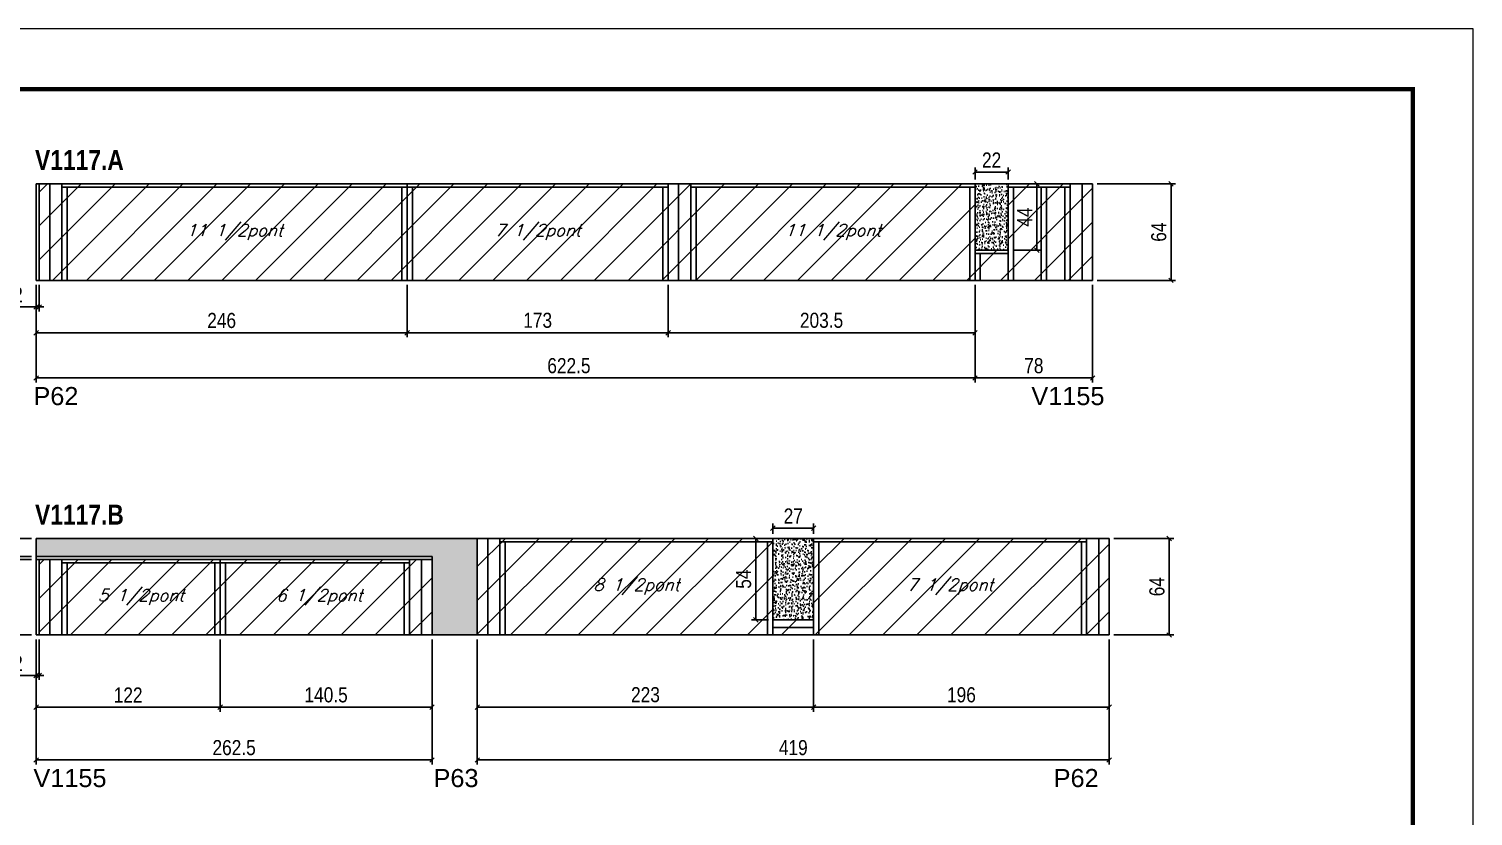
# Model space of a CAD drawing. Extents: x 3309 to 9563, y -2522 to 14608.
# Drawn here: x 5435 to 6393, y 9492 to 10014 of the extents above; entities that cross this region are included whole.
import ezdxf

# ---------------------------------------------------------------- set-up
doc = ezdxf.new("R2010")
doc.units = 0
doc.linetypes.add('DASHED', pattern=[0.75, 0.5, -0.25])
for name, color, linetype in [('5', 5, 'Continuous'), ('COTA', 241, 'Continuous'), ('NOMENCLATURA', 7, 'Continuous'), ('Painéis', 200, 'Continuous'), ('SARR_2.2x10', 60, 'Continuous'), ('SARR_2.2x7', 40, 'Continuous'), ('SARR_3.5x7', 81, 'Continuous'), ('texto', 7, 'Continuous')]:
    doc.layers.add(name, color=color, linetype=linetype)
for name, color, linetype, lineweight in [('Folhas', 255, 'Continuous', 9), ('Hachura', 251, 'Continuous', 9), ('SARRAFO DE PRESSAO', 251, 'DASHED', 9)]:
    doc.layers.add(name, color=color, linetype=linetype, lineweight=lineweight)
doc.styles.add('COTA TECNICA', font='techl___.ttf', dxfattribs={"height": 10})
doc.styles.add('Romans', font='romans.shx')
doc.styles.get("Standard").update_dxf_attribs({"font": 'arial.ttf'})
doc.styles.add('TECNICA', font='techb___.ttf', dxfattribs={"height": 10})
doc.dimstyles.new('PAINEL', dxfattribs={"dimtxt": 10, "dimasz": 3, "dimexe": 3, "dimexo": 3, "dimgap": 3, "dimtad": 1, "dimdec": 1, "dimzin": 12, "dimdsep": 46, "dimtxsty": 'COTA TECNICA', "dimblk1": 'OBLIQUE', "dimblk2": 'OBLIQUE', "dimsah": 1, "dimcen": 0.9, "dimclrd": 4, "dimclre": 4, "dimclrt": 240, "dimadec": 1, "dimazin": 3, "dimtfac": 1, "dimtdec": 1, "dimtmove": 0, "dimatfit": 3, "dimfxl": 1, "dimtolj": 1, "dimtzin": 12, "dimarcsym": 0})

# ---------------------------------------------------------------- blocks, each defined once
blk = doc.blocks.new('9999999999')
at = {"layer": 'Folhas'}
blk.add_lwpolyline([(98138.98, 34190.21), (99623.98, 34190.21), (99623.98, 35240.21), (98138.98, 35240.21)], close=True, dxfattribs=at)
at = {"layer": 'Folhas', "color": 30, "const_width": 3}
blk.add_lwpolyline([(98213.98, 34230.21), (99583.98, 34230.21), (99583.98, 35200.21), (98213.98, 35200.21)], close=True, dxfattribs=at)
blk = doc.blocks.new('_Oblique')
at = {"color": 0, "linetype": 'ByBlock', "lineweight": -2}
blk.add_line((-0.5, -0.5), (0.5, 0.5), dxfattribs=at)
blk = doc.blocks.new('*D598')
at = {"layer": 'COTA', "color": 4, "lineweight": -2, "transparency": 16777216}
for p, q in [((5859.12, 9843.77), (5859.12, 9809.03)), ((6062.62, 9843.77), (6062.62, 9809.03)), ((5859.12, 9812.03), (6062.62, 9812.03))]:
    blk.add_line(p, q, dxfattribs=at)
at = {"layer": 'Defpoints', "color": 0, "transparency": 16777216}
for p in [(5859.12, 9846.77), (6062.62, 9846.77), (6062.62, 9812.03)]:
    blk.add_point(p, dxfattribs=at)
at = {"layer": 'COTA', "color": 4, "lineweight": -2, "transparency": 16777216, "xscale": 3, "yscale": 3, "zscale": 3, "rotation": 180}
blk.add_blockref('_Oblique', (5859.12, 9812.03), dxfattribs=at)
at = {"layer": 'COTA', "color": 4, "lineweight": -2, "transparency": 16777216, "xscale": 3, "yscale": 3, "zscale": 3}
blk.add_blockref('_Oblique', (6062.62, 9812.03), dxfattribs=at)
at = {"layer": 'COTA', "color": 240, "transparency": 16777216, "insert": (5960.87, 9820.25), "char_height": 10, "attachment_point": 5, "style": 'COTA TECNICA'}
blk.add_mtext('\\A1;203.5', dxfattribs=at)
blk = doc.blocks.new('*D599')
at = {"layer": 'COTA', "color": 4, "lineweight": -2, "transparency": 16777216}
for p, q in [((6143.62, 9910.77), (6195.58, 9910.77)), ((6192.58, 9910.77), (6192.58, 9846.77)), ((6143.62, 9846.77), (6195.58, 9846.77))]:
    blk.add_line(p, q, dxfattribs=at)
at = {"layer": 'Defpoints', "color": 0, "transparency": 16777216}
for p in [(6140.62, 9910.77), (6140.62, 9846.77), (6192.58, 9846.77)]:
    blk.add_point(p, dxfattribs=at)
at = {"layer": 'COTA', "color": 4, "lineweight": -2, "transparency": 16777216, "xscale": 3, "yscale": 3, "zscale": 3}
for p, rotation in [((6192.58, 9910.77), 90), ((6192.58, 9846.77), 270)]:
    blk.add_blockref('_Oblique', p, dxfattribs=dict(at, rotation=rotation))
at = {"layer": 'COTA', "color": 240, "transparency": 16777216, "insert": (6184.48, 9878.77), "char_height": 10, "attachment_point": 5, "rotation": 90, "style": 'COTA TECNICA'}
blk.add_mtext('\\A1;64', dxfattribs=at)
blk = doc.blocks.new('*D579')
at = {"layer": 'COTA', "color": 4, "lineweight": -2, "transparency": 16777216}
for p, q in [((6062.62, 9843.77), (6062.62, 9779.06)), ((6140.62, 9843.77), (6140.62, 9779.06)), ((6062.62, 9782.06), (6140.62, 9782.06))]:
    blk.add_line(p, q, dxfattribs=at)
at = {"layer": 'Defpoints', "color": 0, "transparency": 16777216}
for p in [(6062.62, 9846.77), (6140.62, 9846.77), (6140.62, 9782.06)]:
    blk.add_point(p, dxfattribs=at)
at = {"layer": 'COTA', "color": 4, "lineweight": -2, "transparency": 16777216, "xscale": 3, "yscale": 3, "zscale": 3, "rotation": 180}
blk.add_blockref('_Oblique', (6062.62, 9782.06), dxfattribs=at)
at = {"layer": 'COTA', "color": 4, "lineweight": -2, "transparency": 16777216, "xscale": 3, "yscale": 3, "zscale": 3}
blk.add_blockref('_Oblique', (6140.62, 9782.06), dxfattribs=at)
at = {"layer": 'COTA', "color": 240, "transparency": 16777216, "insert": (6101.62, 9790.15), "char_height": 10, "attachment_point": 5, "style": 'COTA TECNICA'}
blk.add_mtext('\\A1;78', dxfattribs=at)
blk = doc.blocks.new('*D600')
at = {"layer": 'COTA', "color": 4, "lineweight": -2, "transparency": 16777216}
for p, q in [((5440.12, 9843.77), (5440.12, 9809.03)), ((5686.12, 9843.77), (5686.12, 9809.03)), ((5440.12, 9812.03), (5686.12, 9812.03))]:
    blk.add_line(p, q, dxfattribs=at)
at = {"layer": 'Defpoints', "color": 0, "transparency": 16777216}
for p in [(5440.12, 9846.77), (5686.12, 9846.77), (5686.12, 9812.03)]:
    blk.add_point(p, dxfattribs=at)
at = {"layer": 'COTA', "color": 4, "lineweight": -2, "transparency": 16777216, "xscale": 3, "yscale": 3, "zscale": 3, "rotation": 180}
blk.add_blockref('_Oblique', (5440.12, 9812.03), dxfattribs=at)
at = {"layer": 'COTA', "color": 4, "lineweight": -2, "transparency": 16777216, "xscale": 3, "yscale": 3, "zscale": 3}
blk.add_blockref('_Oblique', (5686.12, 9812.03), dxfattribs=at)
at = {"layer": 'COTA', "color": 240, "transparency": 16777216, "insert": (5563.12, 9820.13), "char_height": 10, "attachment_point": 5, "style": 'COTA TECNICA'}
blk.add_mtext('\\A1;246', dxfattribs=at)
blk = doc.blocks.new('*D601')
at = {"layer": 'COTA', "color": 4, "lineweight": -2, "transparency": 16777216}
for p, q in [((5686.12, 9843.77), (5686.12, 9809.03)), ((5859.12, 9843.77), (5859.12, 9809.03)), ((5686.12, 9812.03), (5859.12, 9812.03))]:
    blk.add_line(p, q, dxfattribs=at)
at = {"layer": 'Defpoints', "color": 0, "transparency": 16777216}
for p in [(5686.12, 9846.77), (5859.12, 9846.77), (5859.12, 9812.03)]:
    blk.add_point(p, dxfattribs=at)
at = {"layer": 'COTA', "color": 4, "lineweight": -2, "transparency": 16777216, "xscale": 3, "yscale": 3, "zscale": 3, "rotation": 180}
blk.add_blockref('_Oblique', (5686.12, 9812.03), dxfattribs=at)
at = {"layer": 'COTA', "color": 4, "lineweight": -2, "transparency": 16777216, "xscale": 3, "yscale": 3, "zscale": 3}
blk.add_blockref('_Oblique', (5859.12, 9812.03), dxfattribs=at)
at = {"layer": 'COTA', "color": 240, "transparency": 16777216, "insert": (5772.62, 9820.25), "char_height": 10, "attachment_point": 5, "style": 'COTA TECNICA'}
blk.add_mtext('\\A1;173', dxfattribs=at)
blk = doc.blocks.new('*D580')
at = {"layer": 'COTA', "color": 4, "lineweight": -2, "transparency": 16777216}
for p, q in [((5440.12, 9843.77), (5440.12, 9779.06)), ((6062.62, 9843.77), (6062.62, 9779.06)), ((5440.12, 9782.06), (6062.62, 9782.06))]:
    blk.add_line(p, q, dxfattribs=at)
at = {"layer": 'Defpoints', "color": 0, "transparency": 16777216}
for p in [(5440.12, 9846.77), (6062.62, 9846.77), (6062.62, 9782.06)]:
    blk.add_point(p, dxfattribs=at)
at = {"layer": 'COTA', "color": 4, "lineweight": -2, "transparency": 16777216, "xscale": 3, "yscale": 3, "zscale": 3, "rotation": 180}
blk.add_blockref('_Oblique', (5440.12, 9782.06), dxfattribs=at)
at = {"layer": 'COTA', "color": 4, "lineweight": -2, "transparency": 16777216, "xscale": 3, "yscale": 3, "zscale": 3}
blk.add_blockref('_Oblique', (6062.62, 9782.06), dxfattribs=at)
at = {"layer": 'COTA', "color": 240, "transparency": 16777216, "insert": (5793.37, 9790.17), "char_height": 10, "attachment_point": 5, "style": 'COTA TECNICA'}
blk.add_mtext('\\A1;622.5', dxfattribs=at)
blk = doc.blocks.new('*D602')
at = {"layer": 'COTA', "color": 4, "lineweight": -2, "transparency": 16777216}
for p, q in [((5440.12, 9843.77), (5440.12, 9826.16)), ((5442.12, 9843.77), (5442.12, 9826.16)), ((5440.12, 9829.16), (5422.01, 9829.16)), ((5442.12, 9829.16), (5440.12, 9829.16)), ((5442.12, 9829.16), (5445.12, 9829.16))]:
    blk.add_line(p, q, dxfattribs=at)
at = {"layer": 'Defpoints', "color": 0, "transparency": 16777216}
for p in [(5440.12, 9846.77), (5442.12, 9846.77), (5440.12, 9829.16)]:
    blk.add_point(p, dxfattribs=at)
at = {"layer": 'COTA', "color": 4, "lineweight": -2, "transparency": 16777216, "xscale": 3, "yscale": 3, "zscale": 3}
blk.add_blockref('_Oblique', (5440.12, 9829.16), dxfattribs=at)
at = {"layer": 'COTA', "color": 4, "lineweight": -2, "transparency": 16777216, "xscale": 3, "yscale": 3, "zscale": 3, "rotation": 180}
blk.add_blockref('_Oblique', (5442.12, 9829.16), dxfattribs=at)
at = {"layer": 'COTA', "color": 240, "transparency": 16777216, "insert": (5428.06, 9837.16), "char_height": 10, "attachment_point": 5, "style": 'COTA TECNICA'}
blk.add_mtext('\\A1;2', dxfattribs=at)
blk = doc.blocks.new('*D581')
at = {"layer": 'COTA', "color": 4, "lineweight": -2, "transparency": 16777216}
for p, q in [((5437.12, 9663.65), (5386.15, 9663.65)), ((5389.15, 9663.65), (5389.15, 9611.65)), ((5437.12, 9611.65), (5386.15, 9611.65))]:
    blk.add_line(p, q, dxfattribs=at)
at = {"layer": 'Defpoints', "color": 0, "transparency": 16777216}
for p in [(5440.12, 9663.65), (5389.15, 9611.65), (5440.12, 9611.65)]:
    blk.add_point(p, dxfattribs=at)
at = {"layer": 'COTA', "color": 4, "lineweight": -2, "transparency": 16777216, "xscale": 3, "yscale": 3, "zscale": 3}
for p, rotation in [((5389.15, 9663.65), 90), ((5389.15, 9611.65), 270)]:
    blk.add_blockref('_Oblique', p, dxfattribs=dict(at, rotation=rotation))
at = {"layer": 'COTA', "color": 240, "transparency": 16777216, "insert": (5381.04, 9637.65), "char_height": 10, "attachment_point": 5, "rotation": 90, "style": 'COTA TECNICA'}
blk.add_mtext('\\A1;52', dxfattribs=at)
blk = doc.blocks.new('*D582')
at = {"layer": 'COTA', "color": 4, "lineweight": -2, "transparency": 16777216}
for p, q in [((5389.15, 9675.65), (5389.15, 9693.96)), ((5437.12, 9675.65), (5386.15, 9675.65)), ((5389.15, 9663.65), (5389.15, 9675.65)), ((5437.12, 9663.65), (5386.15, 9663.65))]:
    blk.add_line(p, q, dxfattribs=at)
at = {"layer": 'Defpoints', "color": 0, "transparency": 16777216}
for p in [(5389.15, 9675.65), (5440.12, 9675.65), (5440.12, 9663.65)]:
    blk.add_point(p, dxfattribs=at)
at = {"layer": 'COTA', "color": 4, "lineweight": -2, "transparency": 16777216, "xscale": 3, "yscale": 3, "zscale": 3}
for p, rotation in [((5389.15, 9675.65), 90), ((5389.15, 9663.65), 270)]:
    blk.add_blockref('_Oblique', p, dxfattribs=dict(at, rotation=rotation))
at = {"layer": 'COTA', "color": 240, "transparency": 16777216, "insert": (5381.09, 9686.31), "char_height": 10, "attachment_point": 5, "rotation": 90, "style": 'COTA TECNICA'}
blk.add_mtext('\\A1;12', dxfattribs=at)
blk = doc.blocks.new('*D603')
at = {"layer": 'COTA', "color": 4, "lineweight": -2, "transparency": 16777216}
for p, q in [((5440.12, 9608.65), (5440.12, 9525.76)), ((5702.62, 9608.65), (5702.62, 9525.76)), ((5440.12, 9528.76), (5702.62, 9528.76))]:
    blk.add_line(p, q, dxfattribs=at)
at = {"layer": 'Defpoints', "color": 0, "transparency": 16777216}
for p in [(5440.12, 9611.65), (5702.62, 9611.65), (5702.62, 9528.76)]:
    blk.add_point(p, dxfattribs=at)
at = {"layer": 'COTA', "color": 4, "lineweight": -2, "transparency": 16777216, "xscale": 3, "yscale": 3, "zscale": 3, "rotation": 180}
blk.add_blockref('_Oblique', (5440.12, 9528.76), dxfattribs=at)
at = {"layer": 'COTA', "color": 4, "lineweight": -2, "transparency": 16777216, "xscale": 3, "yscale": 3, "zscale": 3}
blk.add_blockref('_Oblique', (5702.62, 9528.76), dxfattribs=at)
at = {"layer": 'COTA', "color": 240, "transparency": 16777216, "insert": (5571.37, 9536.87), "char_height": 10, "attachment_point": 5, "style": 'COTA TECNICA'}
blk.add_mtext('\\A1;262.5', dxfattribs=at)
blk = doc.blocks.new('*D604')
at = {"layer": 'COTA', "color": 4, "lineweight": -2, "transparency": 16777216}
for p, q in [((5440.12, 9608.65), (5440.12, 9560.76)), ((5562.12, 9608.65), (5562.12, 9560.76)), ((5440.12, 9563.76), (5562.12, 9563.76))]:
    blk.add_line(p, q, dxfattribs=at)
at = {"layer": 'Defpoints', "color": 0, "transparency": 16777216}
for p in [(5440.12, 9611.65), (5562.12, 9611.65), (5562.12, 9563.76)]:
    blk.add_point(p, dxfattribs=at)
at = {"layer": 'COTA', "color": 4, "lineweight": -2, "transparency": 16777216, "xscale": 3, "yscale": 3, "zscale": 3, "rotation": 180}
blk.add_blockref('_Oblique', (5440.12, 9563.76), dxfattribs=at)
at = {"layer": 'COTA', "color": 4, "lineweight": -2, "transparency": 16777216, "xscale": 3, "yscale": 3, "zscale": 3}
blk.add_blockref('_Oblique', (5562.12, 9563.76), dxfattribs=at)
at = {"layer": 'COTA', "color": 240, "transparency": 16777216, "insert": (5501.12, 9571.82), "char_height": 10, "attachment_point": 5, "style": 'COTA TECNICA'}
blk.add_mtext('\\A1;122', dxfattribs=at)
blk = doc.blocks.new('*D583')
at = {"layer": 'COTA', "color": 4, "lineweight": -2, "transparency": 16777216}
for p, q in [((5562.12, 9608.65), (5562.12, 9560.76)), ((5702.62, 9608.65), (5702.62, 9560.76)), ((5562.12, 9563.76), (5702.62, 9563.76))]:
    blk.add_line(p, q, dxfattribs=at)
at = {"layer": 'Defpoints', "color": 0, "transparency": 16777216}
for p in [(5562.12, 9611.65), (5702.62, 9611.65), (5702.62, 9563.76)]:
    blk.add_point(p, dxfattribs=at)
at = {"layer": 'COTA', "color": 4, "lineweight": -2, "transparency": 16777216, "xscale": 3, "yscale": 3, "zscale": 3, "rotation": 180}
blk.add_blockref('_Oblique', (5562.12, 9563.76), dxfattribs=at)
at = {"layer": 'COTA', "color": 4, "lineweight": -2, "transparency": 16777216, "xscale": 3, "yscale": 3, "zscale": 3}
blk.add_blockref('_Oblique', (5702.62, 9563.76), dxfattribs=at)
at = {"layer": 'COTA', "color": 240, "transparency": 16777216, "insert": (5632.37, 9571.87), "char_height": 10, "attachment_point": 5, "style": 'COTA TECNICA'}
blk.add_mtext('\\A1;140.5', dxfattribs=at)
blk = doc.blocks.new('*D605')
at = {"layer": 'COTA', "color": 4, "lineweight": -2, "transparency": 16777216}
for p, q in [((5440.12, 9608.65), (5440.12, 9581.81)), ((5442.12, 9608.65), (5442.12, 9581.81)), ((5440.12, 9584.81), (5422.01, 9584.81)), ((5442.12, 9584.81), (5440.12, 9584.81)), ((5442.12, 9584.81), (5445.12, 9584.81))]:
    blk.add_line(p, q, dxfattribs=at)
at = {"layer": 'Defpoints', "color": 0, "transparency": 16777216}
for p in [(5440.12, 9611.65), (5442.12, 9611.65), (5440.12, 9584.81)]:
    blk.add_point(p, dxfattribs=at)
at = {"layer": 'COTA', "color": 4, "lineweight": -2, "transparency": 16777216, "xscale": 3, "yscale": 3, "zscale": 3}
blk.add_blockref('_Oblique', (5440.12, 9584.81), dxfattribs=at)
at = {"layer": 'COTA', "color": 4, "lineweight": -2, "transparency": 16777216, "xscale": 3, "yscale": 3, "zscale": 3, "rotation": 180}
blk.add_blockref('_Oblique', (5442.12, 9584.81), dxfattribs=at)
at = {"layer": 'COTA', "color": 240, "transparency": 16777216, "insert": (5428.06, 9592.81), "char_height": 10, "attachment_point": 5, "style": 'COTA TECNICA'}
blk.add_mtext('\\A1;2', dxfattribs=at)
blk = doc.blocks.new('*D606')
at = {"layer": 'COTA', "color": 4, "lineweight": -2, "transparency": 16777216}
for p, q in [((5437.12, 9661.65), (5412.67, 9661.65)), ((5415.67, 9611.65), (5415.67, 9661.65)), ((5437.12, 9611.65), (5412.67, 9611.65))]:
    blk.add_line(p, q, dxfattribs=at)
at = {"layer": 'Defpoints', "color": 0, "transparency": 16777216}
for p in [(5415.67, 9661.65), (5440.12, 9661.65), (5440.12, 9611.65)]:
    blk.add_point(p, dxfattribs=at)
at = {"layer": 'COTA', "color": 4, "lineweight": -2, "transparency": 16777216, "xscale": 3, "yscale": 3, "zscale": 3}
for p, rotation in [((5415.67, 9661.65), 90), ((5415.67, 9611.65), 270)]:
    blk.add_blockref('_Oblique', p, dxfattribs=dict(at, rotation=rotation))
at = {"layer": 'COTA', "color": 240, "transparency": 16777216, "insert": (5407.56, 9636.65), "char_height": 10, "attachment_point": 5, "rotation": 90, "style": 'COTA TECNICA'}
blk.add_mtext('\\A1;50', dxfattribs=at)
blk = doc.blocks.new('*D607')
at = {"layer": 'COTA', "color": 4, "lineweight": -2, "transparency": 16777216}
for p, q in [((5415.67, 9663.65), (5415.67, 9681.76)), ((5437.12, 9663.65), (5412.67, 9663.65)), ((5415.67, 9661.65), (5415.67, 9663.65)), ((5437.12, 9661.65), (5412.67, 9661.65)), ((5415.67, 9661.65), (5415.67, 9658.65))]:
    blk.add_line(p, q, dxfattribs=at)
at = {"layer": 'Defpoints', "color": 0, "transparency": 16777216}
for p in [(5415.67, 9663.65), (5440.12, 9663.65), (5440.12, 9661.65)]:
    blk.add_point(p, dxfattribs=at)
at = {"layer": 'COTA', "color": 4, "lineweight": -2, "transparency": 16777216, "xscale": 3, "yscale": 3, "zscale": 3}
for p, rotation in [((5415.67, 9663.65), 270), ((5415.67, 9661.65), 90)]:
    blk.add_blockref('_Oblique', p, dxfattribs=dict(at, rotation=rotation))
at = {"layer": 'COTA', "color": 240, "transparency": 16777216, "insert": (5407.67, 9675.71), "char_height": 10, "attachment_point": 5, "rotation": 90, "style": 'COTA TECNICA'}
blk.add_mtext('\\A1;2', dxfattribs=at)
blk = doc.blocks.new('*D584')
at = {"layer": 'COTA', "color": 4, "linetype": 'ByBlock', "lineweight": -2, "transparency": 16777216}
for p, q in [((5955.62, 9608.65), (5955.62, 9560.76)), ((6151.62, 9608.65), (6151.62, 9560.76)), ((6151.62, 9563.76), (5955.62, 9563.76))]:
    blk.add_line(p, q, dxfattribs=at)
at = {"layer": 'Defpoints', "color": 0, "linetype": 'ByBlock', "transparency": 16777216}
for p in [(5955.62, 9611.65), (6151.62, 9611.65), (5955.62, 9563.76)]:
    blk.add_point(p, dxfattribs=at)
at = {"layer": 'COTA', "color": 4, "linetype": 'ByBlock', "lineweight": -2, "transparency": 16777216, "xscale": 3, "yscale": 3, "zscale": 3, "rotation": 180}
blk.add_blockref('_Oblique', (5955.62, 9563.76), dxfattribs=at)
at = {"layer": 'COTA', "color": 4, "linetype": 'ByBlock', "lineweight": -2, "transparency": 16777216, "xscale": 3, "yscale": 3, "zscale": 3}
blk.add_blockref('_Oblique', (6151.62, 9563.76), dxfattribs=at)
at = {"layer": 'COTA', "color": 240, "linetype": 'ByBlock', "transparency": 16777216, "insert": (6053.62, 9571.89), "char_height": 10, "attachment_point": 5, "style": 'COTA TECNICA'}
blk.add_mtext('\\A1;196', dxfattribs=at)
blk = doc.blocks.new('*D585')
at = {"layer": 'COTA', "color": 4, "linetype": 'ByBlock', "lineweight": -2, "transparency": 16777216}
for p, q in [((5732.62, 9608.65), (5732.62, 9560.76)), ((5955.62, 9608.65), (5955.62, 9560.76)), ((5955.62, 9563.76), (5732.62, 9563.76))]:
    blk.add_line(p, q, dxfattribs=at)
at = {"layer": 'Defpoints', "color": 0, "linetype": 'ByBlock', "transparency": 16777216}
for p in [(5732.62, 9611.65), (5955.62, 9611.65), (5732.62, 9563.76)]:
    blk.add_point(p, dxfattribs=at)
at = {"layer": 'COTA', "color": 4, "linetype": 'ByBlock', "lineweight": -2, "transparency": 16777216, "xscale": 3, "yscale": 3, "zscale": 3, "rotation": 180}
blk.add_blockref('_Oblique', (5732.62, 9563.76), dxfattribs=at)
at = {"layer": 'COTA', "color": 4, "linetype": 'ByBlock', "lineweight": -2, "transparency": 16777216, "xscale": 3, "yscale": 3, "zscale": 3}
blk.add_blockref('_Oblique', (5955.62, 9563.76), dxfattribs=at)
at = {"layer": 'COTA', "color": 240, "linetype": 'ByBlock', "transparency": 16777216, "insert": (5844.12, 9571.98), "char_height": 10, "attachment_point": 5, "style": 'COTA TECNICA'}
blk.add_mtext('\\A1;223', dxfattribs=at)
blk = doc.blocks.new('*D608')
at = {"layer": 'COTA', "color": 4, "linetype": 'ByBlock', "lineweight": -2, "transparency": 16777216}
for p, q in [((5732.62, 9608.65), (5732.62, 9525.76)), ((6151.62, 9608.65), (6151.62, 9525.76)), ((6151.62, 9528.76), (5732.62, 9528.76))]:
    blk.add_line(p, q, dxfattribs=at)
at = {"layer": 'Defpoints', "color": 0, "linetype": 'ByBlock', "transparency": 16777216}
for p in [(5732.62, 9611.65), (6151.62, 9611.65), (5732.62, 9528.76)]:
    blk.add_point(p, dxfattribs=at)
at = {"layer": 'COTA', "color": 4, "linetype": 'ByBlock', "lineweight": -2, "transparency": 16777216, "xscale": 3, "yscale": 3, "zscale": 3, "rotation": 180}
blk.add_blockref('_Oblique', (5732.62, 9528.76), dxfattribs=at)
at = {"layer": 'COTA', "color": 4, "linetype": 'ByBlock', "lineweight": -2, "transparency": 16777216, "xscale": 3, "yscale": 3, "zscale": 3}
blk.add_blockref('_Oblique', (6151.62, 9528.76), dxfattribs=at)
at = {"layer": 'COTA', "color": 240, "linetype": 'ByBlock', "transparency": 16777216, "insert": (5942.12, 9536.86), "char_height": 10, "attachment_point": 5, "style": 'COTA TECNICA'}
blk.add_mtext('\\A1;419', dxfattribs=at)
blk = doc.blocks.new('*D609')
at = {"layer": 'COTA', "color": 4, "lineweight": -2, "transparency": 16777216}
for p, q in [((5925.62, 9675.65), (5914.33, 9675.65)), ((5917.33, 9621.65), (5917.33, 9675.65)), ((5925.62, 9621.65), (5914.33, 9621.65))]:
    blk.add_line(p, q, dxfattribs=at)
at = {"layer": 'Defpoints', "color": 0, "transparency": 16777216}
for p in [(5917.33, 9675.65), (5928.62, 9675.65), (5928.62, 9621.65)]:
    blk.add_point(p, dxfattribs=at)
at = {"layer": 'COTA', "color": 4, "lineweight": -2, "transparency": 16777216, "xscale": 3, "yscale": 3, "zscale": 3}
for p, rotation in [((5917.33, 9675.65), 90), ((5917.33, 9621.65), 270)]:
    blk.add_blockref('_Oblique', p, dxfattribs=dict(at, rotation=rotation))
at = {"layer": 'COTA', "color": 240, "transparency": 16777216, "insert": (5909.23, 9648.65), "char_height": 10, "attachment_point": 5, "rotation": 90, "style": 'COTA TECNICA'}
blk.add_mtext('\\A1;54', dxfattribs=at)
blk = doc.blocks.new('*D610')
at = {"layer": 'COTA', "color": 4, "lineweight": -2, "transparency": 16777216}
for p, q in [((5928.62, 9678.65), (5928.62, 9685.47)), ((5928.62, 9682.47), (5955.62, 9682.47)), ((5955.62, 9678.65), (5955.62, 9685.47))]:
    blk.add_line(p, q, dxfattribs=at)
at = {"layer": 'Defpoints', "color": 0, "transparency": 16777216}
for p in [(5955.62, 9682.47), (5928.62, 9675.65), (5955.62, 9675.65)]:
    blk.add_point(p, dxfattribs=at)
at = {"layer": 'COTA', "color": 4, "lineweight": -2, "transparency": 16777216, "xscale": 3, "yscale": 3, "zscale": 3, "rotation": 180}
blk.add_blockref('_Oblique', (5928.62, 9682.47), dxfattribs=at)
at = {"layer": 'COTA', "color": 4, "lineweight": -2, "transparency": 16777216, "xscale": 3, "yscale": 3, "zscale": 3}
blk.add_blockref('_Oblique', (5955.62, 9682.47), dxfattribs=at)
at = {"layer": 'COTA', "color": 240, "transparency": 16777216, "insert": (5942.12, 9690.54), "char_height": 10, "attachment_point": 5, "style": 'COTA TECNICA'}
blk.add_mtext('\\A1;27', dxfattribs=at)
blk = doc.blocks.new('*D611')
at = {"layer": 'COTA', "color": 4, "lineweight": -2, "transparency": 16777216}
for p, q in [((6154.62, 9675.65), (6194.37, 9675.65)), ((6191.37, 9675.65), (6191.37, 9611.65)), ((6154.62, 9611.65), (6194.37, 9611.65))]:
    blk.add_line(p, q, dxfattribs=at)
at = {"layer": 'Defpoints', "color": 0, "transparency": 16777216}
for p in [(6151.62, 9675.65), (6151.62, 9611.65), (6191.37, 9611.65)]:
    blk.add_point(p, dxfattribs=at)
at = {"layer": 'COTA', "color": 4, "lineweight": -2, "transparency": 16777216, "xscale": 3, "yscale": 3, "zscale": 3}
for p, rotation in [((6191.37, 9675.65), 90), ((6191.37, 9611.65), 270)]:
    blk.add_blockref('_Oblique', p, dxfattribs=dict(at, rotation=rotation))
at = {"layer": 'COTA', "color": 240, "transparency": 16777216, "insert": (6183.27, 9643.65), "char_height": 10, "attachment_point": 5, "rotation": 90, "style": 'COTA TECNICA'}
blk.add_mtext('\\A1;64', dxfattribs=at)
blk = doc.blocks.new('*D594')
at = {"layer": 'COTA', "color": 4, "lineweight": -2, "transparency": 16777216}
for p, q in [((6062.62, 9913.77), (6062.62, 9921.61)), ((6084.62, 9913.77), (6084.62, 9921.61)), ((6084.62, 9918.61), (6062.62, 9918.61))]:
    blk.add_line(p, q, dxfattribs=at)
at = {"layer": 'Defpoints', "color": 0, "transparency": 16777216}
for p in [(6062.62, 9918.61), (6062.62, 9910.77), (6084.62, 9910.77)]:
    blk.add_point(p, dxfattribs=at)
at = {"layer": 'COTA', "color": 4, "lineweight": -2, "transparency": 16777216, "xscale": 3, "yscale": 3, "zscale": 3, "rotation": 180}
blk.add_blockref('_Oblique', (6062.62, 9918.61), dxfattribs=at)
at = {"layer": 'COTA', "color": 4, "lineweight": -2, "transparency": 16777216, "xscale": 3, "yscale": 3, "zscale": 3}
blk.add_blockref('_Oblique', (6084.62, 9918.61), dxfattribs=at)
at = {"layer": 'COTA', "color": 240, "transparency": 16777216, "insert": (6073.62, 9926.61), "char_height": 10, "attachment_point": 5, "style": 'COTA TECNICA'}
blk.add_mtext('\\A1;22', dxfattribs=at)
blk = doc.blocks.new('*D595')
at = {"layer": 'COTA', "color": 4, "lineweight": -2, "transparency": 16777216}
for p, q in [((6087.62, 9910.77), (6106.59, 9910.77)), ((6103.59, 9910.77), (6103.59, 9866.77)), ((6087.62, 9866.77), (6106.59, 9866.77))]:
    blk.add_line(p, q, dxfattribs=at)
at = {"layer": 'Defpoints', "color": 0, "transparency": 16777216}
for p in [(6084.62, 9910.77), (6084.62, 9866.77), (6103.59, 9866.77)]:
    blk.add_point(p, dxfattribs=at)
at = {"layer": 'COTA', "color": 4, "lineweight": -2, "transparency": 16777216, "xscale": 3, "yscale": 3, "zscale": 3}
for p, rotation in [((6103.59, 9910.77), 90), ((6103.59, 9866.77), 270)]:
    blk.add_blockref('_Oblique', p, dxfattribs=dict(at, rotation=rotation))
at = {"layer": 'COTA', "color": 240, "transparency": 16777216, "insert": (6095.52, 9888.77), "char_height": 10, "attachment_point": 5, "rotation": 90, "style": 'COTA TECNICA'}
blk.add_mtext('\\A1;44', dxfattribs=at)

msp = doc.modelspace()

# ---------------------------------------------------------------- hatches: boundary and pattern name
at = {"layer": 'COTA'}
h = msp.add_hatch(dxfattribs=at)
h.set_pattern_fill('AR-CONC', color=256, scale=0.03)
h.set_pattern_definition([(50, (1598.5, 0), (5.46554, -0.4781726), [0.5715, -6.2865]), (355, (1598.5, 0), (-1.0573026, 5.7317054), [0.4572, -5.0292175]), (100.451445, (1598.9555, -0.04), (4.4082374, 5.2535326), [0.4857003, -5.3427073]), (46.1842, (1598.5, 1.524), (8.1323712, -1.26127), [0.85725, -9.42975]), (96.63556, (1599.178, 1.419), (7.122124, 7.422784), [0.728551, -8.014068]), (351.18415, (1598.5, 1.524), (7.122124, 7.422784), [0.685799, -7.543792]), (21, (1599.262, 1.143), (4.5484317, -3.067956), [0.5715, -6.2865]), (326, (1599.262, 1.143), (1.8540609, 5.525639), [0.4572, -5.0292]), (71.451445, (1599.641, 0.8873), (6.4024926, 2.457683), [0.4857003, -5.342698]), (37.5, (1598.5, 0), (0.0926581, 2.53665117), [0, -4.96824, 0, -5.1054, 0, -5.04825]), (7.5, (1598.5, 0), (2.0045899, 3.00541724), [0, -2.91084, 0, -4.85394, 0, -1.92405]), (327.5, (1596.8007, 0), (4.06771786, -0.17186232), [0, -1.905, 0, -5.9436, 0, -7.8867]), (317.5, (1596.0387, 0), (4.4438754, 0.7627947), [0, -2.4765, 0, -3.94716, 0, -5.6007])])
h.paths.add_polyline_path([(6084.62, 9910.77), (6062.62, 9910.77), (6062.62, 9866.77), (6084.62, 9866.77)])
h = msp.add_hatch(dxfattribs=at)
h.set_pattern_fill('AR-CONC', color=256, scale=0.03)
h.set_pattern_definition([(50, (-1585, -1148.575), (5.46554, -0.4781726), [0.5715, -6.2865]), (355, (-1585, -1148.575), (-1.0573026, 5.7317054), [0.4572, -5.0292175]), (100.451445, (-1584.5445, -1148.615), (4.4082374, 5.2535326), [0.4857003, -5.3427073]), (46.1842, (-1585, -1147.051), (8.1323712, -1.26127), [0.85725, -9.42975]), (96.63556, (-1584.322, -1147.156), (7.122124, 7.4227837), [0.7285507, -8.014068]), (351.18415, (-1585, -1147.051), (7.122124, 7.422784), [0.685799, -7.543792]), (21, (-1584.238, -1147.432), (4.5484317, -3.067956), [0.5715, -6.2865]), (326, (-1584.238, -1147.432), (1.8540609, 5.525639), [0.4572, -5.0292]), (71.451445, (-1583.859, -1147.688), (6.4024926, 2.457683), [0.4857003, -5.3426981]), (37.5, (-1585, -1148.5751), (0.0926581, 2.53665117), [0, -4.96824, 0, -5.1054, 0, -5.04825]), (7.5, (-1585, -1148.575), (2.0045899, 3.00541724), [0, -2.91084, 0, -4.85394, 0, -1.92405]), (327.5, (-1586.6993, -1148.5751), (4.06771786, -0.17186232), [0, -1.905, 0, -5.9436, 0, -7.8867]), (317.5, (-1587.4613, -1148.575), (4.4438754, 0.7627947), [0, -2.4765, 0, -3.94716, 0, -5.6007])])
h.paths.add_polyline_path([(5732.62, 9675.65), (5440.12, 9675.65), (5440.12, 9663.65), (5702.62, 9663.65), (5702.62, 9661.65), (5702.62, 9611.65), (5732.62, 9611.65)])
h = msp.add_hatch(dxfattribs=at)
h.set_pattern_fill('AR-CONC', color=256, scale=0.03)
h.set_pattern_definition([(50, (-2707.7696, -2194.3226), (5.4655401, -0.4781726), [0.5715, -6.2865]), (355, (-2707.7696, -2194.3226), (-1.0573026, 5.7317054), [0.4572, -5.0292175]), (100.451445, (-2707.314, -2194.3624), (4.4082374, 5.2535326), [0.4857003, -5.3427073]), (46.1842, (-2707.7696, -2192.7986), (8.1323712, -1.2612698), [0.85725, -9.42975]), (96.63556, (-2707.092, -2192.904), (7.122124, 7.4227837), [0.7285507, -8.0140682]), (351.18415, (-2707.77, -2192.7986), (7.122124, 7.4227837), [0.685799, -7.543792]), (21, (-2707.0076, -2193.1796), (4.5484317, -3.067956), [0.5715, -6.2865]), (326, (-2707.0076, -2193.1796), (1.8540609, 5.525639), [0.4572, -5.0292]), (71.451445, (-2706.6286, -2193.435), (6.4024926, 2.457683), [0.4857003, -5.3426981]), (37.5, (-2707.7696, -2194.3226), (0.0926581, 2.53665117), [0, -4.96824, 0, -5.1054, 0, -5.04825]), (7.5, (-2707.7696, -2194.3226), (2.0045899, 3.00541724), [0, -2.91084, 0, -4.85394, 0, -1.92405]), (327.5, (-2709.4689, -2194.3226), (4.06771786, -0.17186232), [0, -1.905, 0, -5.9436, 0, -7.8867]), (317.5, (-2710.231, -2194.3226), (4.4438754, 0.7627947), [0, -2.4765, 0, -3.94716, 0, -5.6007])])
h.paths.add_polyline_path([(5955.62, 9675.65), (5928.62, 9675.65), (5928.62, 9621.65), (5955.62, 9621.65)])
at = {"layer": 'Hachura', "linetype": 'ByBlock'}
h = msp.add_hatch(dxfattribs=at)
h.set_pattern_fill('ANSI31', color=256, scale=5)
h.set_pattern_definition([(45, (1598.5, 0), (-11.22532, 11.22532), [])])
h.paths.add_polyline_path([(5686.12, 9910.77), (5442.12, 9910.77), (5442.12, 9846.77), (5686.12, 9846.77)])
h.paths.add_polyline_path([(5859.12, 9910.77), (5686.12, 9910.77), (5686.12, 9846.77), (5859.12, 9846.77)])
h.paths.add_polyline_path([(6062.62, 9910.77), (5859.12, 9910.77), (5859.12, 9846.77), (6062.62, 9846.77)])
h.paths.add_polyline_path([(6140.62, 9910.77), (6084.62, 9910.77), (6084.62, 9866.77), (6062.62, 9866.77), (6062.62, 9846.77), (6140.62, 9846.77)])
h.paths.add_polyline_path([(6151.62, 9675.65), (5955.62, 9675.65), (5955.62, 9611.65), (6151.62, 9611.65)])
h.paths.add_polyline_path([(5928.62, 9675.65), (5732.62, 9675.65), (5732.62, 9611.65), (5955.62, 9611.65), (5955.62, 9621.65), (5928.62, 9621.65)])
h.paths.add_polyline_path([(5702.62, 9661.65), (5562.12, 9661.65), (5562.12, 9611.65), (5702.62, 9611.65)])
h.paths.add_polyline_path([(5562.12, 9661.65), (5442.12, 9661.65), (5442.12, 9611.65), (5562.12, 9611.65)])

# ---------------------------------------------------------------- linework, layer by layer
at = {"layer": 'COTA'}
for p, q in [((6084.62, 9910.77), (6062.62, 9910.77)), ((6084.62, 9866.77), (6084.62, 9846.77)), ((5440.12, 9663.65), (5440.12, 9675.65)), ((5440.12, 9675.65), (5732.62, 9675.65)), ((5928.62, 9675.65), (5955.62, 9675.65)), ((5928.62, 9621.65), (5928.62, 9611.65)), ((5702.62, 9611.65), (5732.62, 9611.65))]:
    msp.add_line(p, q, dxfattribs=at)
at = {"layer": 'Painéis', "linetype": 'ByBlock'}
for p, q in [((6062.62, 9910.77), (5440.12, 9910.77)), ((5440.12, 9846.77), (5440.12, 9910.77)), ((5442.12, 9846.77), (5442.12, 9910.77)), ((5686.12, 9846.77), (5686.12, 9910.77)), ((5859.12, 9846.77), (5859.12, 9910.77)), ((6062.62, 9846.77), (6062.62, 9910.77)), ((6140.62, 9910.77), (6084.62, 9910.77)), ((6084.62, 9866.77), (6084.62, 9910.77)), ((6140.62, 9910.77), (6140.62, 9846.77)), ((6084.62, 9866.77), (6062.62, 9866.77)), ((6140.62, 9846.77), (5440.12, 9846.77)), ((5928.62, 9675.65), (5732.62, 9675.65)), ((5732.62, 9611.65), (5732.62, 9675.65)), ((5928.62, 9621.65), (5928.62, 9675.65)), ((6151.62, 9675.65), (5955.62, 9675.65)), ((5955.62, 9611.65), (5955.62, 9675.65)), ((6151.62, 9611.65), (6151.62, 9675.65)), ((5440.12, 9611.65), (5440.12, 9661.65)), ((5702.62, 9661.65), (5440.12, 9661.65)), ((5442.12, 9611.65), (5442.12, 9661.65)), ((5562.12, 9611.65), (5562.12, 9661.65)), ((5702.62, 9611.65), (5702.62, 9661.65)), ((5955.62, 9621.65), (5928.62, 9621.65)), ((5702.62, 9611.65), (5440.12, 9611.65)), ((6151.62, 9611.65), (5732.62, 9611.65))]:
    msp.add_line(p, q, dxfattribs=at)
msp.add_lwpolyline([(5440.12, 9663.65), (5702.62, 9663.65), (5702.62, 9661.65), (5440.12, 9661.65)], close=True, dxfattribs=at)
at = {"layer": 'SARR_2.2x10'}
msp.add_line((5928.62, 9616.65), (5955.62, 9616.65), dxfattribs=at)
at = {"layer": 'SARR_2.2x7', "linetype": 'Continuous'}
for p, q in [((5449.12, 9846.77), (5449.12, 9910.77)), ((5686.12, 9908.57), (5457.12, 9908.57)), ((5859.12, 9908.57), (5686.12, 9908.57)), ((5866.12, 9846.77), (5866.12, 9910.77)), ((6062.62, 9908.57), (5874.12, 9908.57)), ((6125.62, 9908.57), (6084.62, 9908.57)), ((6133.62, 9846.77), (6133.62, 9910.77)), ((6084.62, 9864.57), (6062.62, 9864.57)), ((5739.62, 9611.65), (5739.62, 9675.65)), ((5928.62, 9673.45), (5747.62, 9673.45)), ((6136.62, 9673.45), (5955.62, 9673.45)), ((6144.62, 9611.65), (6144.62, 9675.65)), ((5449.12, 9611.65), (5449.12, 9661.65)), ((5562.12, 9659.45), (5457.12, 9659.45)), ((5687.62, 9659.45), (5562.12, 9659.45)), ((5695.62, 9611.65), (5695.62, 9661.65))]:
    msp.add_line(p, q, dxfattribs=at)
at = {"layer": 'SARR_3.5x7'}
for p, q in [((5457.12, 9910.77), (5457.12, 9846.77)), ((5460.62, 9908.57), (5460.62, 9846.77)), ((5682.62, 9908.57), (5682.62, 9846.77)), ((5689.62, 9908.57), (5689.62, 9846.77)), ((5855.62, 9908.57), (5855.62, 9846.77)), ((5874.12, 9910.77), (5874.12, 9846.77)), ((5877.62, 9908.57), (5877.62, 9846.77)), ((6059.12, 9908.57), (6059.12, 9846.77)), ((6088.12, 9908.57), (6088.12, 9846.77)), ((6106.42, 9908.57), (6106.42, 9846.77)), ((6109.92, 9908.57), (6109.92, 9846.77)), ((6122.12, 9908.57), (6122.12, 9846.77)), ((6125.62, 9910.77), (6125.62, 9846.77)), ((6066.12, 9864.57), (6066.12, 9846.77)), ((5747.62, 9675.65), (5747.62, 9611.65)), ((5751.12, 9673.45), (5751.12, 9611.65)), ((5925.12, 9673.45), (5925.12, 9611.65)), ((5959.12, 9673.45), (5959.12, 9611.65)), ((6133.12, 9673.45), (6133.12, 9611.65)), ((6136.62, 9675.65), (6136.62, 9611.65)), ((5457.12, 9661.65), (5457.12, 9611.65)), ((5460.62, 9659.45), (5460.62, 9611.65)), ((5558.62, 9659.45), (5558.62, 9611.65)), ((5565.62, 9659.45), (5565.62, 9611.65)), ((5684.12, 9659.45), (5684.12, 9611.65)), ((5687.62, 9661.65), (5687.62, 9611.65))]:
    msp.add_line(p, q, dxfattribs=at)

# ---------------------------------------------------------------- block references
at = {"layer": 'SARRAFO DE PRESSAO', "color": 6, "linetype": 'ByBlock'}
msp.add_blockref('9999999999', (-93231.11, -25226.65), dxfattribs=at)

# ---------------------------------------------------------------- texts
at = {"layer": '5', "linetype": 'Continuous'}
for s, p in [('P62', (5438.32, 9764.05)), ('V1155', (6099.99, 9764.05)), ('V1155', (5438.32, 9510.75)), ('P63', (5703.59, 9510.75)), ('P62', (6114.77, 9510.75))]:
    msp.add_text(s, height=12, rotation=0.00004, dxfattribs=at).set_placement(p)
at = {"layer": 'NOMENCLATURA', "style": 'TECNICA'}
for s, p in [('V1117.A', (5439.4, 9919.96)), ('V1117.B', (5439.4, 9684.84))]:
    msp.add_text(s, height=13.2, dxfattribs=at).set_placement(p)
at = {"layer": 'texto', "color": 2, "char_height": 8, "attachment_point": 5, "style": 'Romans'}
for s, insert in [('{\\Q19;\\C256;11 1/2pont}', (5571.62, 9878.77)), ('{\\Q19;\\C256;7 1/2pont}', (5772.62, 9878.77)), ('{\\Q19;\\C256;11 1/2pont}', (5968.37, 9878.77)), ('{\\Q19;\\C256;5 1/2pont}', (5509.62, 9636.65)), ('{\\Q19;\\C256;6 1/2pont}', (5627.87, 9636.65)), ('{\\Q19;\\C256;8 1/2pont}', (5838.12, 9643.65)), ('{\\Q19;\\C256;7 1/2pont}', (6046.12, 9643.65))]:
    msp.add_mtext(s, dxfattribs=dict(at, insert=insert))

# ---------------------------------------------------------------- dimensions: what is measured, and where the dimension line sits
at = {"layer": 'COTA'}
for base, p1, p2, picture, middle in [((6062.62, 9918.61), (6084.62, 9910.77), (6062.62, 9910.77), '*D594', (6073.62, 9926.61)), ((5440.12, 9829.16), (5442.12, 9846.77), (5440.12, 9846.77), '*D602', (5428.06, 9837.16)), ((5686.12, 9812.03), (5440.12, 9846.77), (5686.12, 9846.77), '*D600', (5563.12, 9820.13)), ((6062.62, 9812.03), (5859.12, 9846.77), (6062.62, 9846.77), '*D598', (5960.87, 9820.25)), ((6140.62, 9782.06), (6062.62, 9846.77), (6140.62, 9846.77), '*D579', (6101.62, 9790.15)), ((5955.62, 9682.47), (5928.62, 9675.65), (5955.62, 9675.65), '*D610', (5942.12, 9690.54)), ((5440.12, 9584.81), (5442.12, 9611.65), (5440.12, 9611.65), '*D605', (5428.06, 9592.81)), ((5702.62, 9528.76), (5440.12, 9611.65), (5702.62, 9611.65), '*D603', (5571.37, 9536.87)), ((5562.12, 9563.76), (5440.12, 9611.65), (5562.12, 9611.65), '*D604', (5501.12, 9571.82))]:
    dim = msp.add_linear_dim(base=base, p1=p1, p2=p2, dimstyle='PAINEL', dxfattribs=at)
    dim.commit()
    dim.dimension.update_dxf_attribs({"geometry": picture, "text_midpoint": middle})
for base, p1, p2, picture, middle in [((6103.59, 9866.77), (6084.62, 9910.77), (6084.62, 9866.77), '*D595', (6095.52, 9888.77)), ((6192.58, 9846.77), (6140.62, 9910.77), (6140.62, 9846.77), '*D599', (6184.48, 9878.77)), ((5389.15, 9675.65), (5440.12, 9663.65), (5440.12, 9675.65), '*D582', (5381.09, 9686.31)), ((5415.67, 9663.65), (5440.12, 9661.65), (5440.12, 9663.65), '*D607', (5407.67, 9675.71)), ((5917.33, 9675.65), (5928.62, 9621.65), (5928.62, 9675.65), '*D609', (5909.23, 9648.65)), ((6191.37, 9611.65), (6151.62, 9675.65), (6151.62, 9611.65), '*D611', (6183.27, 9643.65)), ((5389.15, 9611.65), (5440.12, 9663.65), (5440.12, 9611.65), '*D581', (5381.04, 9637.65)), ((5415.67, 9661.65), (5440.12, 9611.65), (5440.12, 9661.65), '*D606', (5407.56, 9636.65))]:
    dim = msp.add_linear_dim(base=base, p1=p1, p2=p2, angle=90, dimstyle='PAINEL', dxfattribs=at)
    dim.commit()
    dim.dimension.update_dxf_attribs({"geometry": picture, "text_midpoint": middle})
dim = msp.add_linear_dim(base=(6062.62, 9782.06), p1=(5440.12, 9846.77), p2=(6062.62, 9846.77), dimstyle='PAINEL', dxfattribs=at)
dim.commit()
dim.dimension.update_dxf_attribs({"geometry": '*D580', "text_midpoint": (5793.37, 9782.06), "dimtype": 160})
for base, p1, p2, picture, middle in [((5859.12, 9812.03), (5686.12, 9846.77), (5859.12, 9846.77), '*D601', (5772.62, 9820.25)), ((5702.62, 9563.76), (5562.12, 9611.65), (5702.62, 9611.65), '*D583', (5632.37, 9571.87))]:
    dim = msp.add_linear_dim(base=base, p1=p1, p2=p2, dimstyle='PAINEL', override={"dimtmove": 1}, dxfattribs=at)
    dim.commit()
    dim.dimension.update_dxf_attribs({"geometry": picture, "text_midpoint": middle})
at = {"layer": 'COTA', "linetype": 'ByBlock'}
dim = msp.add_linear_dim(base=(5732.62, 9563.76), p1=(5955.62, 9611.65), p2=(5732.62, 9611.65), angle=180, dimstyle='PAINEL', override={"dimtmove": 1}, dxfattribs=at)
dim.commit()
dim.dimension.update_dxf_attribs({"geometry": '*D585', "text_midpoint": (5844.12, 9571.98)})
for base, p2, picture, middle in [((5732.62, 9528.76), (5732.62, 9611.65), '*D608', (5942.12, 9536.86)), ((5955.62, 9563.76), (5955.62, 9611.65), '*D584', (6053.62, 9571.89))]:
    dim = msp.add_linear_dim(base=base, p1=(6151.62, 9611.65), p2=p2, angle=180, dimstyle='PAINEL', dxfattribs=at)
    dim.commit()
    dim.dimension.update_dxf_attribs({"geometry": picture, "text_midpoint": middle})

doc.saveas('drawing.dxf')
